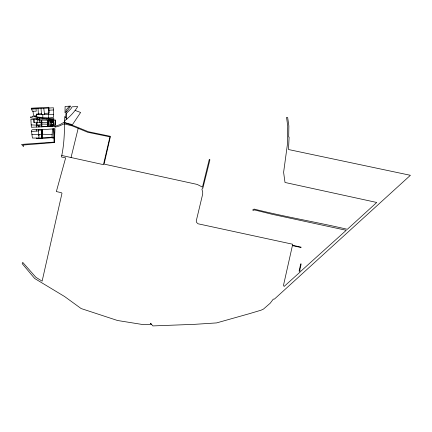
<?xml version="1.0" encoding="UTF-8"?>
<svg xmlns="http://www.w3.org/2000/svg" width="432" height="432" viewBox="0 0 432 432"><rect width="100%" height="100%" fill="white"/><g stroke="black" fill="none" stroke-linecap="round" stroke-linejoin="round"><path stroke-width="0.65" d="M34.025 122.645L33.923 119.47L37.363 119.74L36.979 122.909L34.025 122.645L33.928 119.561L30.877 119.259L31.352 127.278L41.791 126.824L41.742 120.069L52.213 120.404L52.256 120.971L53.617 120.83M36.682 127.062L36.704 122.888L36.979 122.909L36.941 125.08L41.17 124.907L40.921 120.037L36.704 119.686L36.688 118.757L30.505 117.763L30.407 116.975L32.216 116.959L32.351 116.165C38.848 118.195 45.754 118.163 52.213 120.404M43.783 108.373L44.496 114.215L44.404 113.476L49.286 113.044L48.843 107.266L31.223 108.211L31.514 108.961L53.482 107.789L53.433 117.477L48.649 117.952L42.811 117.601L42.822 114.383L53.449 114.296M66.652 118.832L66.679 113.076L70.961 108.751L72.074 106.812L77.749 106.58C74.482 111.872 70.07 116.591 65.167 120.328L64.152 122.423L72.446 124.67L80.617 112.482L75.136 110.43M41.742 120.069L41.791 126.824L47.509 126.549L47.525 124.2L41.758 124.081M31.531 131.458L36.65 131.08L36.671 129.562L32.173 129.757L31.412 130.588L32.416 138.051L41.402 138.04L41.434 129.762L54.972 128.752L54.34 142.549L23.306 145.033L23.517 146.642L21.6 144.407L54.092 142.101L53.541 128.822M48.649 117.952L48.551 108.097M54.34 142.549L54.491 138.402L53.946 128.801M38.389 126.992L38.459 125.226L31.196 124.907M42.811 117.601L36.941 116.937L36.526 115.868L36.596 114.237L36.218 114.194L41.402 113.74L41.035 108.497M42.601 137.425L52.002 137.279L52.45 128.871M55.199 124.783L55.512 120.064L55.161 120.107L55.112 126.074L47.66 126.544L48.055 120.35L47.806 124.276L47.525 124.2M64.498 121.716L64.784 116.467L66.884 119.124M65.999 112.007L66.123 110.009L69.385 106.186L70.691 106.078L66.798 111.386L65.011 112.784L65.097 106.402L69.385 106.186M64.438 122.764C64.562 134.206 63.931 145.757 61.447 156.973L65.642 157.896L56.354 191.56L61.29 192.672L61.992 193.255L42.125 281.156L35.872 277.279L22.745 262.386L22.189 263.639L34.646 278.478L64.616 296.546L81.135 308.551L117.509 320.495L143.597 324.68L151.373 324.4L150.493 323.185L152.896 325.922L195.107 324.302L216.567 322.915L249.464 313.659L261.052 310.198L263.461 309.08L270.2 303.221L273.267 299.149L274.439 299.074L410.4 175.3L288.479 149.521L289.111 137.041L288.695 136.976L288.862 125.982L287.669 117.563L286.556 117.342L287.734 126.171L287.307 145.136L283.608 172.352L285.007 182.466L376.731 202.468L347.344 229.295C316.386 222.091 284.872 216.821 254.113 209.083L252.742 209.86L253.017 210.438L254.497 209.936L272.003 214.261L346.253 230.288L300.769 271.291L299.689 270.626L301.163 263.93L300.715 263.828L299.095 271.102L300.251 271.912L284.099 286.448L283.5 285.293L292.405 245.624L301.034 247.52L301.115 247.169L292.513 245.246L292.739 244.247L198.061 223.787L196.549 222.399L196.236 221L202.694 194.033L202.705 191.997L201.884 189.232L202.808 188.309L207.333 170.327L209.909 159.775L209.331 159.278L202.473 187.126L197.219 184.426L104.085 164.095L110.446 136.334L88.36 131.733L74.774 126.16L63.634 122.477L59.951 124.659L55.102 126.274L55.058 127.17L59.189 126.058L64.049 123.833L72.36 125.928L87.685 132.262L109.933 136.841L103.459 164.651L61.749 155.477M48.497 119.102L48.551 118.476L53.779 118.411L53.941 119.664L52.164 119.912L46.742 118.476L48.551 118.476M36.688 118.757L42.703 118.973L42.822 118.141M78.224 128.207L71.042 157.502M38.853 138.04L39.064 134.384L41.283 134.347M36.574 137.992L36.466 138.37L40.673 138.623L51.824 137.641L51.872 137.997L53.93 137.943M66.679 113.076L65.907 113.546L65.788 117.736M41.434 129.762L36.671 129.562M55.161 120.107L53.563 120.307L54.162 126.166M36.65 131.08L38.518 130.874M50.674 121.343L52.277 121.181M52.288 121.284L53.012 121.214L53.487 125.89L49.221 126.139M50.755 122.126L52.358 121.964M53.098 122.067L52.218 122.153L52.105 121.03M48.222 122.688L48.865 122.629M53.158 122.677L50.836 122.904L50.593 120.56L52.196 120.404L52.434 122.747M48.416 124.567L49.059 124.502M53.32 124.238L50.998 124.47L51.154 126.036L52.758 125.874L52.596 124.313M53.352 124.567L52.472 124.654L52.607 125.939M51.073 125.253L52.677 125.091M53.471 109.96L48.643 110.236M36.045 108.734L31.514 108.961L32.362 111.224L36.218 111.213L36.045 108.734L38.038 108.643L38.405 114.253L42.822 114.383M38.74 135.772L38.47 129.773L38.486 130.135L41.423 130.043M52.002 137.279L53.908 137.209M39.064 134.384L31.914 134.341M36.526 115.868L35.046 115.857L35.089 116.332L36.941 116.937M36.596 114.237L38.405 114.253M48.692 120.987L52.261 121.03M41.742 122.504L47.925 122.585M37.152 122.272L41.051 122.326M47.164 119.135L42.703 118.973M52.153 134.525L41.915 134.212L41.893 129.325L42.455 129.308L42.617 138.451M47.509 126.549L42.606 126.338L42.649 126.781M48.632 119.129L53.903 119.399M37.363 119.74L39.506 119.929M35.089 116.332L33.491 115.441L33.01 111.251M37.292 117.52L37.66 118.762M51.559 122.834L51.716 124.4M49.945 121.003L50.463 126.063M41.17 124.907L41.342 126.846M41.402 113.74L41.445 114.248M39.377 117.682L39.636 122.31M39.76 125.064L39.83 126.911M41.893 129.681L41.942 138.51M48.67 120.749L48.033 120.814L48.611 126.446L49.248 126.382L48.67 120.749"/></g></svg>
